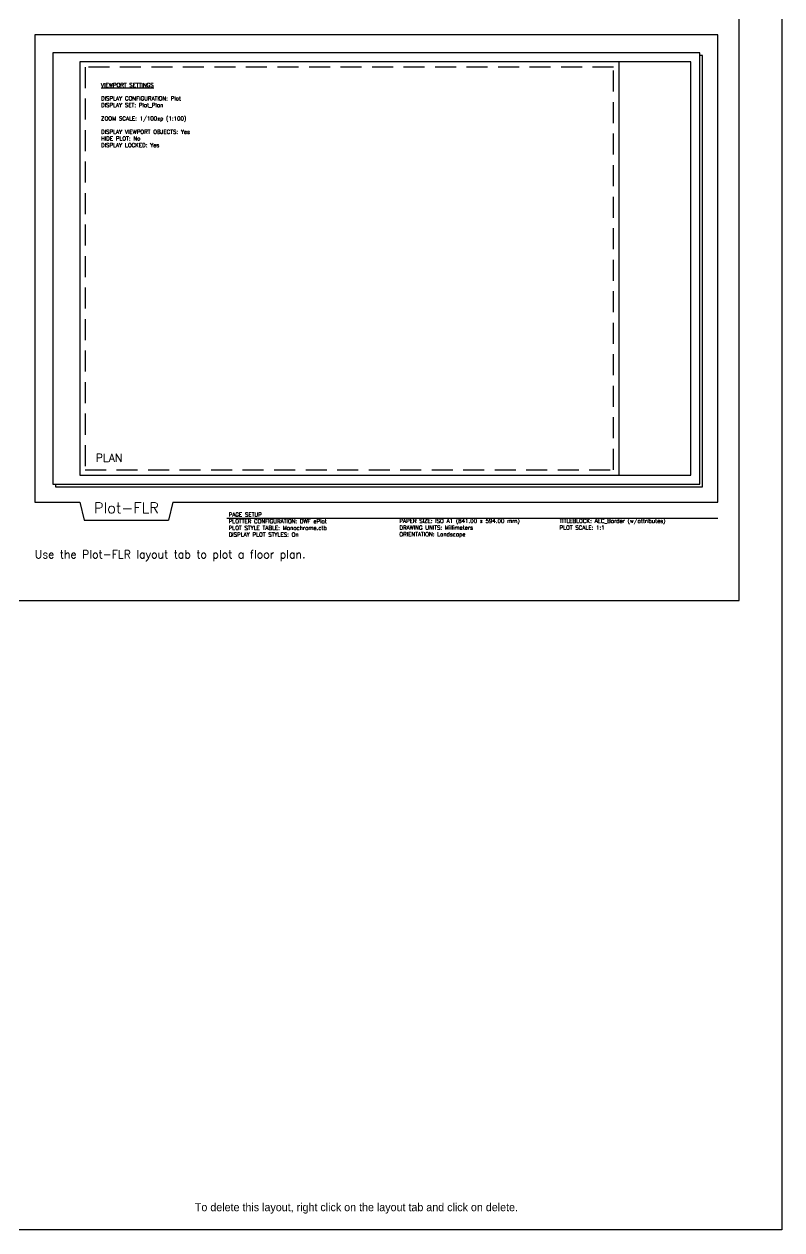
# Paper-space layout 'Template-Overview' of a CAD drawing. Extents: x 0 to 889, y 0 to 584.
# Drawn here: x 663.6 to 889, y 0 to 358.8 of the extents above; entities that cross this region are included whole.
import ezdxf

# ---------------------------------------------------------------- set-up
doc = ezdxf.new("R2010")
doc.units = 0
doc.header["$LTSCALE"] = 50
doc.linetypes.add('HIDDEN2', pattern=[0.1875, 0.125, -0.0625])
doc.layers.add('A-Anno-Note', color=211, linetype='Continuous')

psp = doc.layouts.new('Template-Overview')

# ---------------------------------------------------------------- linework, layer by layer
for p, q in [((840.54, 347.58), (840.54, 224.59)), ((680.12, 216.57), (681.46, 211.22)), ((707.86, 216.57), (706.52, 211.22)), ((723.9, 211.81), (869.95, 211.81))]:
    psp.add_line(p, q)
for points in [[(0, 584.2), (889, 584.2), (889, 0), (0, 0)], [(672.1, 221.92), (864.6, 221.92), (864.6, 350.25), (672.1, 350.25)], [(680.12, 224.59), (861.93, 224.59), (861.93, 347.58), (680.12, 347.58)]]:
    psp.add_lwpolyline(points, close=True)
for points in [[(707.86, 216.57), (869.95, 216.57), (869.95, 355.6), (666.75, 355.6), (666.75, 216.57), (680.12, 216.57)], [(672.89, 221.92), (672.89, 221.12), (865.4, 221.12), (865.4, 349.46), (864.6, 349.46)], [(681.46, 211.22), (706.52, 211.22)]]:
    psp.add_lwpolyline(points)
at = {"linetype": 'HIDDEN2'}
psp.add_lwpolyline([(681.71, 226.18), (838.95, 226.18), (838.95, 345.99), (681.71, 345.99)], close=True, dxfattribs=at)
at = {"layer": 'A-Anno-Note'}
psp.add_lwpolyline([(876.3, 361.95), (660.4, 361.95), (660.4, 187.32), (876.3, 187.32)], close=True, dxfattribs=at)

# ---------------------------------------------------------------- texts
for s, insert, char_height, width, attachment_point in [('{\\Fromans.shx;\\LVIEWPORT SETTINGS\\P\\P\\lDISPLAY CONFIGURATION: Plot \\PDISPLAY SET: Plot_Plan\\P\\PZOOM SCALE: 1/100xp (1:100)\\P\\PDISPLAY VIEWPORT OBJECTS: Yes\\PHIDE PLOT: No\\PDISPLAY LOCKED: Yes}', (686.47, 341.23), 1.1906, 83.3438, 1), ('{\\Fromans.shx;PLAN}', (684.88, 230.94), 2.3812, 83.3437, 1), ('{\\Fromans.shx;Plot-FLR}', (694.01, 216.41), 3.175, 21.4312, 2), ('{\\Fromans.shx;PAGE SETUP\\PPLOTTER CONFIGURATION: DWF ePlot\\PPLOT STYLE TABLE: Monochrome.ctb\\PDISPLAY PLOT STYLES: On}', (724.42, 213.43), 1.1906, 50.8, 1), ('{\\Fromans.shx;PAPER SIZE: ISO A1 (841.00 x 594.00 mm)\\PDRAWING UNITS: Millimeters\\PORIENTATION: Landscape}', (775.22, 211.53), 1.1906, 47.625, 1), ('{\\Fromans.shx;TITLEBLOCK: AEC_Border (w/attributes)\\PPLOT SCALE: 1:1}', (822.85, 211.53), 1.1906, 47.625, 1), ('{\\Fromans.shx;Use the Plot-FLR layout tab to plot a floor plan. }', (666.75, 202.2), 2.3813, 203.2, 1), ('To delete this layout, right click on the layout tab and click on delete.', (714.37, 7.94), 2.3813, 161.925, 1)]:
    psp.add_mtext(s, dxfattribs=dict(insert=insert, char_height=char_height, width=width, attachment_point=attachment_point))

doc.saveas('drawing.dxf')
